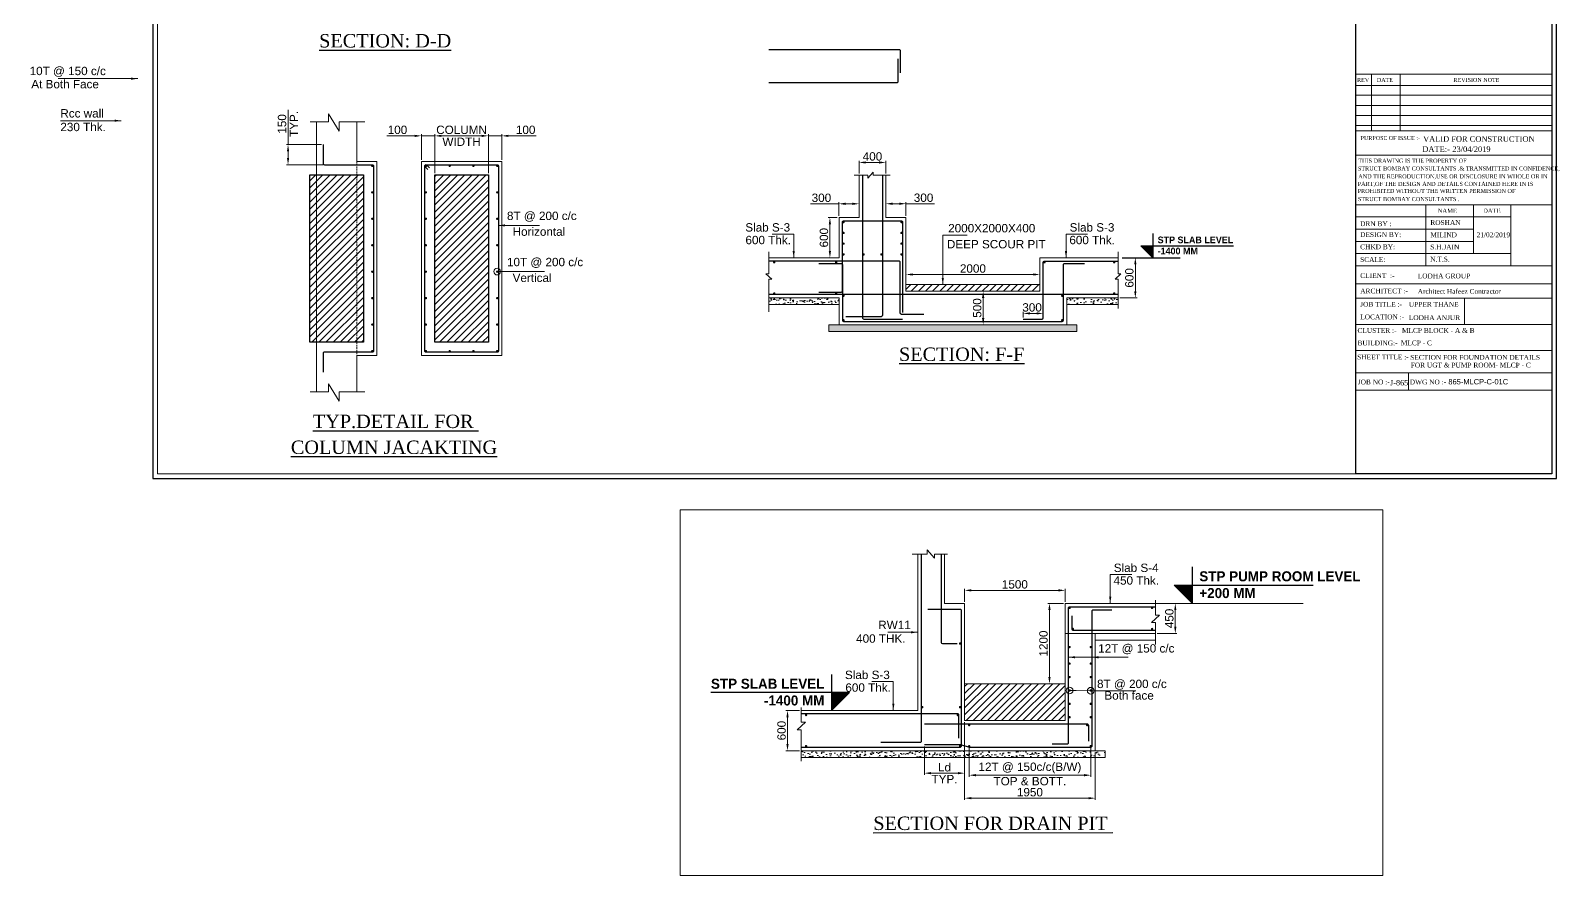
# Model space of a CAD drawing. Header units: millimetres. Extents: x 99112 to 332273, y 431815 to 552227.
# Drawn here: x 285513 to 308297, y 466644 to 479263 of the extents above; entities that cross this region are included whole.
import ezdxf

# ---------------------------------------------------------------- set-up
doc = ezdxf.new("R2010")
doc.units = ezdxf.units.MM
doc.header["$LTSCALE"] = 100
doc.header["$MEASUREMENT"] = 0
doc.linetypes.add('HIDDEN', pattern=[0.375, 0.25, -0.125])
for name, color, linetype, lineweight in [('COL HATCH', 67, 'Continuous', 25), ('COLUMN', 84, 'Continuous', 30), ('CONCRETE', 7, 'Continuous', 20), ('D-sheet', 42, 'Continuous', 13), ('DIM', 8, 'Continuous', 13), ('DONUT', 2, 'Continuous', 20), ('MAIN TEXT', 6, 'Continuous', 30), ('P.C.C HATCH', 8, 'Continuous', 20), ('REINF', 4, 'Continuous', 30), ('S- LEVEL', 1, 'Continuous', 25), ('SHADE', 252, 'Continuous', 13), ('SUNK', 251, 'Continuous', 9), ('TEXT', 255, 'Continuous', 25)]:
    doc.layers.add(name, color=color, linetype=linetype, lineweight=lineweight)
doc.layers.add('SHEET', color=7, linetype='Continuous')
doc.styles.add('03_ALL SECTIONS.$0$STD-125', font='', dxfattribs={"height": 250})
doc.styles.add('ARIAL', font='arial.ttf')
doc.styles.add('STYLE3', font='times.ttf', dxfattribs={"width": 0.8, "height": 12})
doc.styles.add('TIMES NEW ROMAN', font='times.ttf', dxfattribs={"width": 0.8, "height": 12})
doc.styles.get('03_ALL SECTIONS.$0$STD-125').set_extended_font_data('Century Gothic')
doc.dimstyles.new('50', dxfattribs={"dimscale": 50, "dimtxt": 2.5, "dimasz": 2, "dimexe": 0.5, "dimexo": 0.5, "dimgap": 0.5, "dimtad": 1, "dimdec": 0, "dimzin": 3, "dimdsep": 46, "dimtxsty": 'ARIAL', "dimcen": 0, "dimdle": 1, "dimclrd": 256, "dimclre": 256, "dimclrt": 7, "dimadec": 0, "dimazin": 0, "dimtfac": 1, "dimtdec": 0, "dimtmove": 0, "dimatfit": 3, "dimfxl": 0, "dimtolj": 1, "dimtzin": 0, "dimlwd": -1, "dimlwe": -1, "dimarcsym": 0})
pattern_1 = [(45, (-16411.61, 7370.51), (-53.033009, 53.033009), [])]
pattern_2 = [(50, (-37992.83, 5286.42), (143.452037, -12.550427), [15, -165]), (355, (-37992.83, 5286.42), (-27.750267, 150.438427), [12, -132]), (100.4514, (-37980.88, 5285.38), (115.701876, 137.88791), [12.748038, -140.228422]), (46.1842, (-37992.83, 5326.42), (213.44821, -33.103803), [22.5, -247.5]), (96.6356, (-37975.04, 5323.67), (186.93254, 194.823574), [19.12206, -210.3426]), (351.1842, (-37992.83, 5326.42), (186.93239, 194.82372), [18, -198]), (21, (-37972.83, 5316.42), (119.38141, -80.523778), [15, -165]), (326, (-37972.83, 5316.42), (48.663066, 145.03001), [12, -132]), (71.4514, (-37962.88, 5309.71), (168.044526, 64.5061), [12.748038, -140.228422]), (37.5, (-37992.83, 5286.425), (2.431971, 66.5787708), [0, -130.4, 0, -134, 0, -132.5]), (7.5, (-37992.83, 5286.425), (52.6139075, 78.882342), [0, -76.4, 0, -127.4, 0, -50.5]), (327.5, (-38037.43, 5286.425), (106.764487, -4.5109743), [0, -50, 0, -156, 0, -207]), (317.5, (-38057.43, 5286.42), (116.637234, 20.020996), [0, -65, 0, -103.6, 0, -147])]

# ---------------------------------------------------------------- blocks, each defined once
blk = doc.blocks.new('*D631')
at = {"layer": 'DIM', "transparency": 16777216}
for p, q in [((291549, 477134), (291549, 477715)), ((292249, 477690), (291649, 477690)), ((292349, 477134), (292349, 477715))]:
    blk.add_line(p, q, dxfattribs=at)
for points in [[(291649, 477706), (291649, 477673), (291549, 477690)], [(292249, 477673), (292249, 477706), (292349, 477690)]]:
    blk.add_solid(points, dxfattribs=at)
at = {"layer": 'DIM', "color": 7, "transparency": 16777216, "char_height": 125, "attachment_point": 5, "style": 'ARIAL'}
for s, insert in [('\\A1;COLUMN', (291949, 477779)), ('WIDTH', (291949, 477602))]:
    blk.add_mtext(s, dxfattribs=dict(at, insert=insert))
blk = doc.blocks.new('*D632')
at = {"layer": 'DIM', "transparency": 16777216}
for p, q in [((292249, 477690), (292149, 477690)), ((292349, 477334), (292349, 477715)), ((292349, 477690), (292549, 477690)), ((292549, 477334), (292549, 477715)), ((292649, 477690), (293063, 477690))]:
    blk.add_line(p, q, dxfattribs=at)
for points in [[(292249, 477673), (292249, 477706), (292349, 477690)], [(292649, 477706), (292649, 477673), (292549, 477690)]]:
    blk.add_solid(points, dxfattribs=at)
at = {"layer": 'DIM', "color": 7, "transparency": 16777216, "insert": (292906, 477779), "char_height": 125, "attachment_point": 5, "style": 'ARIAL'}
blk.add_mtext('\\A1;100', dxfattribs=at)
blk = doc.blocks.new('*D633')
at = {"layer": 'DIM', "transparency": 16777216}
for p, q in [((291249, 477690), (290835, 477690)), ((291349, 477334), (291349, 477715)), ((291549, 477690), (291349, 477690)), ((291549, 477334), (291549, 477715)), ((291649, 477690), (291749, 477690))]:
    blk.add_line(p, q, dxfattribs=at)
for points in [[(291249, 477673), (291249, 477706), (291349, 477690)], [(291649, 477706), (291649, 477673), (291549, 477690)]]:
    blk.add_solid(points, dxfattribs=at)
at = {"layer": 'DIM', "color": 7, "transparency": 16777216, "insert": (290992, 477779), "char_height": 125, "attachment_point": 5, "style": 'ARIAL'}
blk.add_mtext('\\A1;100', dxfattribs=at)
blk = doc.blocks.new('*D634')
at = {"layer": 'DIM', "transparency": 16777216}
for p, q in [((289358, 477559), (289358, 478078)), ((289859, 477559), (289333, 477559)), ((289358, 477359), (289358, 477459)), ((289876, 477259), (289333, 477259))]:
    blk.add_line(p, q, dxfattribs=at)
for points in [[(289375, 477459), (289342, 477459), (289358, 477559)], [(289342, 477359), (289375, 477359), (289358, 477259)]]:
    blk.add_solid(points, dxfattribs=at)
at = {"layer": 'DIM', "color": 7, "transparency": 16777216, "char_height": 125, "attachment_point": 5, "rotation": 90, "style": 'ARIAL'}
for s, insert in [('\\A1;150', (289269, 477868)), ('TYP.', (289446, 477868))]:
    blk.add_mtext(s, dxfattribs=dict(at, insert=insert))
blk = doc.blocks.new('*D650')
at = {"layer": 'SUNK', "transparency": 16777216}
for p, q in [((301836, 475869), (302034, 475869)), ((302009, 475769), (302009, 475369)), ((301777, 475269), (302034, 475269))]:
    blk.add_line(p, q, dxfattribs=at)
for points in [[(302026, 475769), (301992, 475769), (302009, 475869)], [(301992, 475369), (302026, 475369), (302009, 475269)]]:
    blk.add_solid(points, dxfattribs=at)
at = {"layer": 'SUNK', "color": 7, "transparency": 16777216, "insert": (301920, 475569), "char_height": 125, "attachment_point": 5, "rotation": 90, "style": 'ARIAL'}
blk.add_mtext('\\A1;600', dxfattribs=at)
blk = doc.blocks.new('*D647')
at = {"layer": 'SUNK', "transparency": 16777216}
for p, q in [((297884, 477130), (297884, 477318)), ((297984, 477293), (298184, 477293)), ((298284, 477130), (298284, 477318))]:
    blk.add_line(p, q, dxfattribs=at)
for points in [[(297984, 477309), (297984, 477276), (297884, 477293)], [(298184, 477276), (298184, 477309), (298284, 477293)]]:
    blk.add_solid(points, dxfattribs=at)
at = {"layer": 'SUNK', "color": 7, "transparency": 16777216, "insert": (298084, 477382), "char_height": 125, "attachment_point": 5, "style": 'ARIAL'}
blk.add_mtext('\\A1;400', dxfattribs=at)
blk = doc.blocks.new('*D651')
at = {"layer": 'SUNK', "transparency": 16777216}
for p, q in [((298284, 476494), (298284, 476701)), ((298384, 476676), (298484, 476676)), ((298584, 476494), (298584, 476701)), ((298584, 476676), (299010, 476676))]:
    blk.add_line(p, q, dxfattribs=at)
for points in [[(298384, 476693), (298384, 476659), (298284, 476676)], [(298484, 476659), (298484, 476693), (298584, 476676)]]:
    blk.add_solid(points, dxfattribs=at)
at = {"layer": 'SUNK', "color": 7, "transparency": 16777216, "insert": (298847, 476765), "char_height": 125, "attachment_point": 5, "style": 'ARIAL'}
blk.add_mtext('\\A1;300', dxfattribs=at)
blk = doc.blocks.new('*D648')
at = {"layer": 'DIM', "transparency": 16777216}
for p, q in [((297559, 476469), (297424, 476469)), ((297449, 475969), (297449, 476369)), ((297559, 475869), (297424, 475869))]:
    blk.add_line(p, q, dxfattribs=at)
for points in [[(297465, 476369), (297432, 476369), (297449, 476469)], [(297432, 475969), (297465, 475969), (297449, 475869)]]:
    blk.add_solid(points, dxfattribs=at)
at = {"layer": 'DIM', "color": 7, "transparency": 16777216, "insert": (297360, 476169), "char_height": 125, "attachment_point": 5, "rotation": 90, "style": 'ARIAL'}
blk.add_mtext('\\A1;600', dxfattribs=at)
blk = doc.blocks.new('*D649')
at = {"layer": 'DIM', "transparency": 16777216}
for p, q in [((297584, 476675), (297159, 476675)), ((297584, 476494), (297584, 476700)), ((297784, 476675), (297684, 476675)), ((297884, 476494), (297884, 476700))]:
    blk.add_line(p, q, dxfattribs=at)
for points in [[(297684, 476692), (297684, 476658), (297584, 476675)], [(297784, 476658), (297784, 476692), (297884, 476675)]]:
    blk.add_solid(points, dxfattribs=at)
at = {"layer": 'DIM', "color": 7, "transparency": 16777216, "insert": (297322, 476764), "char_height": 125, "attachment_point": 5, "style": 'ARIAL'}
blk.add_mtext('\\A1;300', dxfattribs=at)
blk = doc.blocks.new('*D653')
at = {"layer": 'DIM', "transparency": 16777216}
for p, q in [((298584, 475394), (298584, 475644)), ((300484, 475619), (298684, 475619)), ((300584, 475394), (300584, 475644))]:
    blk.add_line(p, q, dxfattribs=at)
for points in [[(298684, 475636), (298684, 475603), (298584, 475619)], [(300484, 475603), (300484, 475636), (300584, 475619)]]:
    blk.add_solid(points, dxfattribs=at)
at = {"layer": 'DIM', "color": 7, "transparency": 16777216, "insert": (299584, 475708), "char_height": 125, "attachment_point": 5, "style": 'ARIAL'}
blk.add_mtext('\\A1;2000', dxfattribs=at)
blk = doc.blocks.new('03_ALL SECTIONS.$0$A$C3CA661EA')
at = {"layer": 'S- LEVEL', "ltscale": 1000}
h = blk.add_hatch(color=67, dxfattribs=at)
h.dxf.hatch_style = 1
h.paths.add_polyline_path([(0, 300), (-300, 300), (0, 0)])
blk.add_lwpolyline([(0, 600), (0, 0), (-300, 300), (2004, 300)], dxfattribs=at)
blk = doc.blocks.new('*D666')
at = {"layer": 'DIM', "transparency": 16777216}
for p, q in [((300335, 474979), (300335, 475063)), ((300634, 475014), (300634, 475063)), ((300534, 475038), (300435, 475038))]:
    blk.add_line(p, q, dxfattribs=at)
for points in [[(300435, 475055), (300435, 475022), (300335, 475038)], [(300534, 475022), (300534, 475055), (300634, 475038)]]:
    blk.add_solid(points, dxfattribs=at)
at = {"layer": 'DIM', "color": 7, "transparency": 16777216, "insert": (300467, 475127), "char_height": 125, "attachment_point": 5, "style": 'ARIAL'}
blk.add_mtext('\\A1;300', dxfattribs=at)
blk = doc.blocks.new('*D732')
at = {"layer": 'DIM', "transparency": 16777216}
for p, q in [((299666, 475369), (299762, 475369)), ((299737, 475269), (299737, 474969)), ((299666, 474869), (299762, 474869))]:
    blk.add_line(p, q, dxfattribs=at)
for points in [[(299754, 475269), (299720, 475269), (299737, 475369)], [(299720, 474969), (299754, 474969), (299737, 474869)]]:
    blk.add_solid(points, dxfattribs=at)
at = {"layer": 'DIM', "color": 7, "transparency": 16777216, "insert": (299648, 475119), "char_height": 125, "attachment_point": 5, "rotation": 90, "style": 'ARIAL'}
blk.add_mtext('\\A1;500', dxfattribs=at)
blk = doc.blocks.new('*D907')
at = {"layer": 'DIM', "transparency": 16777216}
for p, q in [((296997, 469108), (296791, 469108)), ((296816, 469008), (296816, 468608)), ((296997, 468508), (296791, 468508))]:
    blk.add_line(p, q, dxfattribs=at)
for points in [[(296832, 469008), (296799, 469008), (296816, 469108)], [(296799, 468608), (296832, 468608), (296816, 468508)]]:
    blk.add_solid(points, dxfattribs=at)
at = {"layer": 'DIM', "color": 7, "transparency": 16777216, "insert": (296727, 468808), "char_height": 125, "attachment_point": 5, "rotation": 90, "style": 'ARIAL'}
blk.add_mtext('\\A1;600', dxfattribs=at)
blk = doc.blocks.new('*D909')
at = {"layer": 'DIM', "transparency": 16777216}
for p, q in [((302333, 470708), (302631, 470708)), ((302606, 470608), (302606, 470358)), ((302333, 470258), (302631, 470258))]:
    blk.add_line(p, q, dxfattribs=at)
for points in [[(302622, 470608), (302589, 470608), (302606, 470708)], [(302589, 470358), (302622, 470358), (302606, 470258)]]:
    blk.add_solid(points, dxfattribs=at)
at = {"layer": 'DIM', "color": 7, "transparency": 16777216, "insert": (302517, 470483), "char_height": 125, "attachment_point": 5, "rotation": 90, "style": 'ARIAL'}
blk.add_mtext('\\A1;450', dxfattribs=at)
blk = doc.blocks.new('*D908')
at = {"layer": 'DIM', "transparency": 16777216}
for p, q in [((298860, 468568), (298860, 468147)), ((299460, 468585), (299460, 468147)), ((298960, 468172), (299360, 468172))]:
    blk.add_line(p, q, dxfattribs=at)
for points in [[(298960, 468189), (298960, 468155), (298860, 468172)], [(299360, 468155), (299360, 468189), (299460, 468172)]]:
    blk.add_solid(points, dxfattribs=at)
at = {"layer": 'DIM', "color": 7, "transparency": 16777216, "char_height": 125, "attachment_point": 5, "style": 'ARIAL'}
for s, insert in [('\\A1;Ld', (299160, 468260)), ('TYP.', (299160, 468084))]:
    blk.add_mtext(s, dxfattribs=dict(at, insert=insert))
blk = doc.blocks.new('*D910')
at = {"layer": 'DIM', "transparency": 16777216}
for p, q in [((300935, 470708), (300702, 470708)), ((300727, 469608), (300727, 470608)), ((300935, 469508), (300702, 469508))]:
    blk.add_line(p, q, dxfattribs=at)
for points in [[(300744, 470608), (300710, 470608), (300727, 470708)], [(300710, 469608), (300744, 469608), (300727, 469508)]]:
    blk.add_solid(points, dxfattribs=at)
at = {"layer": 'DIM', "color": 7, "transparency": 16777216, "insert": (300638, 470108), "char_height": 125, "attachment_point": 5, "rotation": 90, "style": 'ARIAL'}
blk.add_mtext('\\A1;1200', dxfattribs=at)
blk = doc.blocks.new('*D911')
at = {"layer": 'DIM', "transparency": 16777216}
for p, q in [((299460, 470733), (299460, 470927)), ((299560, 470902), (300860, 470902)), ((300960, 470733), (300960, 470927))]:
    blk.add_line(p, q, dxfattribs=at)
for points in [[(299560, 470919), (299560, 470885), (299460, 470902)], [(300860, 470885), (300860, 470919), (300960, 470902)]]:
    blk.add_solid(points, dxfattribs=at)
at = {"layer": 'DIM', "color": 7, "transparency": 16777216, "insert": (300210, 470991), "char_height": 125, "attachment_point": 5, "style": 'ARIAL'}
blk.add_mtext('\\A1;1500', dxfattribs=at)
blk = doc.blocks.new('*D913')
at = {"layer": 'DIM', "transparency": 16777216}
for p, q in [((299528, 468550), (299528, 468117)), ((301343, 468550), (301343, 468117)), ((299628, 468142), (301243, 468142))]:
    blk.add_line(p, q, dxfattribs=at)
for points in [[(299628, 468159), (299628, 468125), (299528, 468142)], [(301243, 468125), (301243, 468159), (301343, 468142)]]:
    blk.add_solid(points, dxfattribs=at)
at = {"layer": 'DIM', "color": 7, "transparency": 16777216, "char_height": 125, "attachment_point": 5, "style": 'ARIAL'}
for s, insert in [('\\A1;12T @ 150c/c(B/W)', (300435, 468249)), ('TOP & BOTT.', (300435, 468052))]:
    blk.add_mtext(s, dxfattribs=dict(at, insert=insert))
blk = doc.blocks.new('*D912')
at = {"layer": 'DIM', "transparency": 16777216}
for p, q in [((299460, 468933), (299460, 467774)), ((301410, 468483), (301410, 467774)), ((299560, 467799), (301310, 467799))]:
    blk.add_line(p, q, dxfattribs=at)
for points in [[(299560, 467815), (299560, 467782), (299460, 467799)], [(301310, 467782), (301310, 467815), (301410, 467799)]]:
    blk.add_solid(points, dxfattribs=at)
at = {"layer": 'DIM', "color": 7, "transparency": 16777216, "insert": (300435, 467887), "char_height": 125, "attachment_point": 5, "style": 'ARIAL'}
blk.add_mtext('\\A1;1950', dxfattribs=at)

msp = doc.modelspace()

# ---------------------------------------------------------------- hatches: boundary and pattern name
at = {"layer": 'COL HATCH'}
h = msp.add_hatch(dxfattribs=at)
h.set_pattern_fill('ANSI31', color=256, scale=600, style=0)
h.set_pattern_definition(pattern_1)
h.paths.add_polyline_path([(289683.5, 477108.8), (290483.5, 477108.8), (290483.5, 474608.8), (289683.5, 474608.8)])
h = msp.add_hatch(dxfattribs=at)
h.set_pattern_fill('ANSI31', color=256, scale=600, style=0)
h.set_pattern_definition(pattern_1)
h.paths.add_polyline_path([(291549, 477108.8), (292349, 477108.8), (292349, 474608.8), (291549, 474608.8)])
at = {"layer": 'P.C.C HATCH'}
h = msp.add_hatch(dxfattribs=at)
h.set_pattern_fill('AR-CONC', color=256, scale=20, style=0)
h.set_pattern_definition(pattern_2)
h.paths.add_polyline_path([(296534.5, 475269.4), (296534.5, 475169.4), (297584.5, 475169.4), (297584.5, 475269.4)])
h = msp.add_hatch(dxfattribs=at)
h.set_pattern_fill('AR-CONC', color=256, scale=20, style=0)
h.set_pattern_definition(pattern_2)
h.paths.add_polyline_path([(300984.5, 475269.4), (300984.5, 475169.4), (301752.4, 475169.4), (301752.4, 475269.4)])
h = msp.add_hatch(dxfattribs=at)
h.set_pattern_fill('AR-CONC', color=256, scale=20, style=0)
h.set_pattern_definition(pattern_2)
h.paths.add_polyline_path([(297434.5, 474869.4), (297434.5, 474769.4), (301134.5, 474769.4), (301134.5, 474869.4)])
h = msp.add_hatch(dxfattribs=at)
h.set_pattern_fill('AR-CONC', color=256, scale=20, style=0)
h.set_pattern_definition([(50, (224607.46, 496142.98), (143.45204, -12.55043), [15, -165]), (355, (224607.46, 496142.98), (-27.75027, 150.43843), [12, -132]), (100.4514, (224619.41, 496141.94), (115.70188, 137.8879), [12.74804, -140.22842]), (46.1842, (224607.46, 496182.98), (213.4482, -33.1038), [22.5, -247.5]), (96.6356, (224625.25, 496180.22), (186.93254, 194.8236), [19.12206, -210.3426]), (351.1842, (224607.46, 496182.98), (186.9324, 194.8237), [18, -198]), (21, (224627.46, 496172.98), (119.38141, -80.52378), [15, -165]), (326, (224627.46, 496172.98), (48.66307, 145.03), [12, -132]), (71.4514, (224637.41, 496166.27), (168.04453, 64.5061), [12.74804, -140.22842]), (37.5, (224607.46, 496142.98), (2.43197, 66.57877), [0, -130.4, 0, -134, 0, -132.5]), (7.5, (224607.46, 496142.98), (52.61391, 78.88234), [0, -76.4, 0, -127.4, 0, -50.5]), (327.5, (224562.86, 496142.98), (106.764487, -4.510974), [0, -50, 0, -156, 0, -207]), (317.5, (224542.86, 496142.98), (116.63723, 20.021), [0, -65, 0, -103.6, 0, -147])])
h.paths.add_polyline_path([(299610.2, 468507.9), (297021.6, 468507.9), (297021.6, 468407.9), (299610.2, 468407.9)])
h = msp.add_hatch(dxfattribs=at)
h.set_pattern_fill('AR-CONC', color=256, scale=20, style=0)
h.set_pattern_definition([(50, (-34222.68, -13027.82), (143.452037, -12.550427), [15, -165]), (355, (-34222.68, -13027.82), (-27.750267, 150.438427), [12, -132]), (100.4514, (-34210.72, -13028.87), (115.701876, 137.88791), [12.748038, -140.228422]), (46.1842, (-34222.68, -12987.82), (213.44821, -33.103803), [22.5, -247.5]), (96.6356, (-34204.9, -12990.58), (186.93254, 194.823574), [19.12206, -210.3426]), (351.1842, (-34222.68, -12987.82), (186.93239, 194.82372), [18, -198]), (21, (-34202.68, -12997.82), (119.38141, -80.523778), [15, -165]), (326, (-34202.68, -12997.82), (48.663066, 145.03001), [12, -132]), (71.4514, (-34192.73, -13004.53), (168.044526, 64.5061), [12.748038, -140.228422]), (37.5, (-34222.68, -13027.824), (2.431971, 66.5787708), [0, -130.4, 0, -134, 0, -132.5]), (7.5, (-34222.68, -13027.824), (52.6139075, 78.882342), [0, -76.4, 0, -127.4, 0, -50.5]), (327.5, (-34267.28, -13027.824), (106.764487, -4.5109743), [0, -50, 0, -156, 0, -207]), (317.5, (-34287.28, -13027.82), (116.637234, 20.020996), [0, -65, 0, -103.6, 0, -147])])
h.paths.add_polyline_path([(299607.9, 468507.9), (299607.9, 468407.9), (301560.2, 468407.9), (301560.2, 468507.9)])
at = {"layer": 'SHADE'}
h = msp.add_hatch(dxfattribs=at)
h.set_pattern_fill('ANSI31', color=256, scale=600, style=0)
h.paths.add_polyline_path([(300584.5, 475469.4), (298584.5, 475469.4), (298584.5, 475369.4), (300584.5, 475369.4)])
h.paths.add_polyline_path([(299553, 474950.3), (299553, 475288.6), (299743.1, 475288.6), (299743.1, 474950.3)], flags=9)
h.paths.add_polyline_path([(299365.7, 475753.3), (299803.2, 475753.3), (299803.2, 475563.2), (299365.7, 475563.2)], flags=9)
h = msp.add_hatch(dxfattribs=at)
h.set_pattern_fill('ANSI31', color=256, scale=600, style=0)
h.set_pattern_definition([(45, (-34222.68, -13027.824), (-53.033009, 53.033009), [])])
h.paths.add_polyline_path([(300960.2, 468957.9), (300960.2, 469507.9), (299460.2, 469507.9), (299460.2, 468957.9)])

# ---------------------------------------------------------------- linework, layer by layer
at = {"color": 5}
msp.add_lwpolyline([(287338.5, 472573.6), (308297, 472573.6), (308297, 487423.6), (287338.5, 487423.6)], close=True, dxfattribs=at)
at = {"color": 0, "linetype": 'ByBlock'}
msp.add_lwpolyline([(305300.3, 487353.3), (308226.8, 487353.3), (308226.8, 472643.8), (305300.3, 472643.8)], close=True, dxfattribs=at)
at = {"layer": 'COLUMN', "lineweight": 25}
for points in [[(289683.5, 477108.8), (290483.5, 477108.8), (290483.5, 474608.8), (289683.5, 474608.8)], [(291549, 477108.8), (292349, 477108.8), (292349, 474608.8), (291549, 474608.8)]]:
    msp.add_lwpolyline(points, close=True, dxfattribs=at)
at = {"layer": 'CONCRETE'}
for p, q in [((297884.5, 476469.4), (297884.5, 477105.1)), ((298284.5, 476469.4), (298284.5, 477105.1)), ((297584.5, 475869.4), (297584.5, 476469.4)), ((297584.5, 476469.4), (297884.5, 476469.4)), ((298284.5, 476469.4), (298584.5, 476469.4)), ((298584.5, 475369.4), (298584.5, 476469.4)), ((296534.5, 475869.4), (297584.5, 475869.4)), ((300584.5, 475869.4), (301752.4, 475869.4)), ((300584.5, 475869.4), (300584.5, 475369.4)), ((296534.5, 475269.4), (297584.5, 475269.4)), ((297584.5, 475269.4), (297584.5, 474869.4)), ((298584.5, 475469.4), (300584.5, 475469.4)), ((298584.5, 475369.4), (300584.5, 475369.4)), ((300984.5, 475269.4), (301752.4, 475269.4)), ((300984.5, 475269.4), (300984.5, 474869.4)), ((297584.5, 475169.4), (296534.5, 475169.4)), ((301752.4, 475169.4), (300984.5, 475169.4)), ((297434.5, 474869.4), (301134.5, 474869.4)), ((301134.5, 474769.4), (297434.5, 474769.4)), ((298760.2, 471444.6, 389.1), (298760.2, 469107.9, 389.1)), ((299160.2, 471444.6, 389.1), (299160.2, 470707.9, 389.1)), ((299160.2, 470707.9, 389.1), (299460.2, 470707.9, 389.1)), ((299460.2, 470707.9, 389.1), (299160.2, 470707.9, 389.1)), ((299460.2, 470707.9, 389.1), (299460.2, 468957.9, 389.1)), ((302307.6, 470707.9, 389.1), (300960.2, 470707.9, 389.1)), ((300960.2, 470707.9, 389.1), (300960.2, 468957.9, 389.1)), ((300960.2, 470707.9, 389.1), (302307.6, 470707.9, 389.1)), ((302307.6, 470257.9, 389.1), (300960.2, 470257.9, 389.1)), ((301410.2, 470257.9, 389.1), (301410.2, 468507.9, 389.1)), ((302307.6, 470157.9, 389.1), (301410.2, 470157.9, 389.1)), ((300960.2, 469507.9, 389.1), (299460.2, 469507.9, 389.1)), ((297021.6, 469107.9, 389.1), (298760.2, 469107.9, 389.1)), ((300960.2, 468957.9, 389.1), (299460.2, 468957.9, 389.1)), ((297021.6, 468507.9, 389.1), (301560.2, 468507.9, 389.1)), ((301560.2, 468507.9, 389.1), (301560.2, 468407.9, 389.1)), ((301560.2, 468407.9, 389.1), (297021.6, 468407.9, 389.1))]:
    msp.add_line(p, q, dxfattribs=at)
for points in [[(289686.4, 477900.7), (289963.5, 477900.7), (289963.5, 478020.7), (290121.1, 477761.2), (290121.1, 477900.7), (290504.4, 477900.7)], [(289783.5, 473866.9), (289783.5, 477900.7)], [(290383.5, 477900.7), (290383.5, 477308.8)], [(290383.5, 477308.8), (290683.5, 477308.8), (290683.5, 474408.8), (290383.5, 474408.8)], [(296534.5, 475956.6), (296534.5, 475627.4), (296494.5, 475627.4), (296581.2, 475549.7), (296534.5, 475549.7), (296534.5, 475061.9)], [(301752.4, 475956.6), (301752.4, 475627.4), (301792.4, 475627.4), (301705.7, 475549.7), (301752.4, 475549.7), (301752.4, 475109.8)], [(290383.5, 474408.8), (290383.5, 473866.9)], [(289686.4, 473866.9), (289963.5, 473866.9), (289963.5, 473986.9), (290121.1, 473727.4), (290121.1, 473866.9), (290504.4, 473866.9)], [(298676.8, 471444.6), (298899.3, 471444.6), (298899.3, 471505.9), (299010.1, 471385.1), (299010.1, 471444.6), (299203.7, 471444.6)]]:
    msp.add_lwpolyline(points, dxfattribs=at)
msp.add_lwpolyline([(291349, 477308.8), (292549, 477308.8), (292549, 474408.8), (291349, 474408.8)], close=True, dxfattribs=at)
for points, elevation in [([(298350.8, 477105.1), (298094.3, 477105.1), (298094.3, 477145.1), (298016.6, 477058.3), (298016.6, 477105.1), (297810.8, 477105.1)], -1113.3), ([(302307.6, 470754.8), (302307.6, 470532.3), (302368.9, 470532.3), (302248.1, 470421.5), (302307.6, 470421.5), (302307.6, 470091.6)], 389.1), ([(297021.6, 469154.8), (297021.6, 468932.3), (297082.8, 468932.3), (296962, 468821.5), (297021.6, 468821.5), (297021.6, 468352.7)], 389.1)]:
    msp.add_lwpolyline(points, dxfattribs=dict(at, elevation=elevation))
at = {"layer": 'D-sheet'}
for p, q in [((305300.3, 478610.4, 0), (308226.8, 478610.4, 0)), ((305300.3, 478610.4, 0), (308226.8, 478610.4, 0)), ((305534.9, 477765.8, 0), (305534.9, 478610.4, 0)), ((305962, 477765.8, 0), (305962, 478610.4, 0)), ((305300.3, 478441.5, 0), (308226.8, 478441.5, 0)), ((305300.3, 478441.5, 0), (308226.8, 478441.5, 0)), ((305300.3, 478296.2, 0), (308226.8, 478296.2, 0)), ((305300.3, 478145.4, 0), (308226.8, 478145.4, 0)), ((305300.3, 477994.7, 0), (308226.8, 477994.7, 0)), ((305300.3, 477843.9, 0), (308226.8, 477843.9, 0)), ((305300.3, 477765.8, 0), (308226.8, 477765.8, 0)), ((305300.3, 477765.8, 0), (308226.8, 477765.8, 0)), ((305300.3, 477400.8, 0), (308226.8, 477400.8, 0)), ((305300.3, 476660.8), (308226.8, 476660.8)), ((305300.3, 476660.8), (308226.8, 476660.8)), ((306344.6, 476660.8), (306344.6, 475750.2)), ((307059.3, 476660.8), (307059.3, 475932.4)), ((307617.4, 476660.8), (307617.4, 475750.2)), ((307617.4, 476478.7), (305300.3, 476478.7)), ((305300.3, 476478.7), (307617.4, 476478.7)), ((307059.3, 476296.6), (305300.3, 476296.6)), ((307059.3, 476114.5), (305300.3, 476114.5)), ((307617.4, 475932.4), (305300.3, 475932.4)), ((305300.3, 475750.2), (308226.8, 475750.2)), ((305300.3, 475750.2), (308226.8, 475750.2)), ((305300.3, 475479.2), (308226.8, 475479.2)), ((305300.3, 475264.1, 0), (308226.8, 475264.1, 0)), ((305300.3, 474873.4), (308226.8, 474873.4)), ((305300.3, 474873.4, 0), (308226.8, 474873.4, 0)), ((305300.3, 474482.7), (308226.8, 474482.7)), ((305300.3, 474149.2, 0), (308226.8, 474149.2, 0)), ((306089.9, 474149.2, 0), (306089.9, 473890, 0)), ((305300.3, 473890, 0), (308226.8, 473890, 0))]:
    msp.add_line(p, q, dxfattribs=at)
at = {"layer": 'DIM', "linetype": 'HIDDEN', "lineweight": 9}
msp.add_line((290383.5, 477308.8), (290383.5, 474408.8), dxfattribs=at)
at = {"layer": 'DIM'}
for p, q in [((306921.6, 475264.1, 0), (306921.6, 474873.4)), ((297434.5, 474869.4), (297434.5, 474769.4)), ((301134.5, 474869.4), (301134.5, 474769.4)), ((302307.6, 470707.9, 389.1), (304513.2, 470707.9, 389.1))]:
    msp.add_line(p, q, dxfattribs=at)
for points in [[(305300.3, 487353.3), (308226.8, 487353.3), (308226.8, 472643.8), (305300.3, 472643.8)], [(295212.1, 472103.9), (305702, 472103.9), (305702, 466644.1), (295212.1, 466644.1)]]:
    msp.add_lwpolyline(points, close=True, dxfattribs=at)
at = {"layer": 'DONUT', "const_width": 17.5}
for points in [[(290607.3, 477241.3, 1), (290624.8, 477241.3, 1)], [(291407.8, 477241.3, 1), (291425.3, 477241.3, 1)], [(291762.8, 477241.3, 1), (291780.3, 477241.3, 1)], [(292117.8, 477241.3, 1), (292135.3, 477241.3, 1)], [(292472.8, 477241.3, 1), (292490.3, 477241.3, 1)], [(290607.3, 476846.3, 1), (290624.8, 476846.3, 1)], [(291407.8, 476846.3, 1), (291425.3, 476846.3, 1)], [(292472.8, 476846.3, 1), (292490.3, 476846.3, 1)], [(290607.3, 476451.3, 1), (290624.8, 476451.3, 1)], [(291407.8, 476451.3, 1), (291425.3, 476451.3, 1)], [(292472.8, 476451.3, 1), (292490.3, 476451.3, 1)], [(297660.7, 476401.9, -1), (297643.2, 476401.9, -1)], [(298525.8, 476401.9, -1), (298508.3, 476401.9, -1)], [(297660.7, 476241.1, -1), (297643.2, 476241.1, -1)], [(298525.8, 476241.1, -1), (298508.3, 476241.1, -1)], [(290607.3, 476056.3, 1), (290624.8, 476056.3, 1)], [(291407.8, 476056.3, 1), (291425.3, 476056.3, 1)], [(292472.8, 476056.3, 1), (292490.3, 476056.3, 1)], [(297660.7, 476080.3, -1), (297643.2, 476080.3, -1)], [(298525.8, 476080.3, -1), (298508.3, 476080.3, -1)], [(297660.7, 475919.4, -1), (297643.2, 475919.4, -1)], [(297960.7, 475919.3, -1), (297943.2, 475919.3, -1)], [(298225.7, 475919.4, -1), (298208.2, 475919.4, -1)], [(298525.8, 475919.4, -1), (298508.3, 475919.4, -1)], [(300660.7, 475801.9, 1), (300643.2, 475801.9, 1)], [(290607.3, 475661.3, 1), (290624.8, 475661.3, 1)], [(291407.8, 475661.3, 1), (291425.3, 475661.3, 1)], [(292472.8, 475661.3, 1), (292490.3, 475661.3, 1)], [(290607.3, 475266.3, 1), (290624.8, 475266.3, 1)], [(291407.8, 475266.3, 1), (291425.3, 475266.3, 1)], [(292472.8, 475266.3, 1), (292490.3, 475266.3, 1)], [(297660.7, 475301.9, 1), (297643.2, 475301.9, 1)], [(300925.7, 475301.9, 1), (300908.2, 475301.9, 1)], [(290607.3, 474871.3, 1), (290624.8, 474871.3, 1)], [(291407.8, 474871.3, 1), (291425.3, 474871.3, 1)], [(292472.8, 474871.3, 1), (292490.3, 474871.3, 1)], [(297660.7, 474936.9, -1), (297643.2, 474936.9, -1)], [(300925.7, 474936.9, -1), (300908.2, 474936.9, -1)], [(290607.3, 474476.3, 1), (290624.8, 474476.3, 1)], [(291407.8, 474476.3, 1), (291425.3, 474476.3, 1)], [(291762.8, 474476.3, 1), (291780.3, 474476.3, 1)], [(292117.8, 474476.3, 1), (292135.3, 474476.3, 1)], [(292472.8, 474476.3, 1), (292490.3, 474476.3, 1)], [(299401.2, 469157.9, -1), (299383.7, 469157.9, -1)]]:
    msp.add_lwpolyline(points, format="xyb", close=True, dxfattribs=at)
for points, elevation in [([(296626.3, 475801.9, 1), (296608.8, 475801.9, 1)], 12.3), ([(297550.9, 475801.9, 1), (297533.4, 475801.9, 1)], 12.3), ([(301702.1, 475801.9, 1), (301684.6, 475801.9, 1)], 12.3), ([(296626.3, 475336.9, -1), (296608.8, 475336.9, -1)], 12.3), ([(297550.9, 475336.9, -1), (297533.4, 475336.9, -1)], 12.3), ([(301702.1, 475336.9, -1), (301684.6, 475336.9, -1)], 12.3), ([(301036.5, 470640.4, -1), (301019, 470640.4, -1)], 389.1), ([(302267.3, 470640.4, -1), (302249.8, 470640.4, -1)], 389.1), ([(301086.5, 470325.4, 1), (301069, 470325.4, 1)], 389.1), ([(302267.3, 470325.4, 1), (302249.8, 470325.4, 1)], 389.1), ([(299401.2, 470107.9, -1), (299383.7, 470107.9, -1)], 389.1), ([(301036.5, 470056, -1), (301019, 470056, -1)], 389.1), ([(301333.9, 470056, 1), (301351.4, 470056, 1)], 389.1), ([(301036.5, 469807.9, -1), (301019, 469807.9, -1)], 389.1), ([(301333.9, 469807.9, 1), (301351.4, 469807.9, 1)], 389.1), ([(301036.5, 469607.9, -1), (301019, 469607.9, -1)], 389.1), ([(301333.9, 469607.9, 1), (301351.4, 469607.9, 1)], 389.1), ([(301036.5, 469407.9, -1), (301019, 469407.9, -1)], 389.1), ([(301333.9, 469407.9, 1), (301351.4, 469407.9, 1)], 389.1), ([(298836.5, 469157.9, -1), (298819, 469157.9, -1)], 389.1), ([(301036.5, 469207.9, -1), (301019, 469207.9, -1)], 389.1), ([(301333.9, 469207.9, 1), (301351.4, 469207.9, 1)], 389.1), ([(297083.7, 469040.4, 1), (297101.2, 469040.4, 1)], 778.2), ([(299349, 469040.4, 1), (299366.5, 469040.4, 1)], 401.4), ([(299519, 468890.4, -1), (299536.5, 468890.4, -1)], 401.4), ([(301036.5, 469007.9, -1), (301019, 469007.9, -1)], 389.1), ([(301281, 468890.4, -1), (301298.5, 468890.4, -1)], 389.1), ([(301333.9, 469007.9, 1), (301351.4, 469007.9, 1)], 389.1), ([(297083.7, 468575.4, 1), (297101.2, 468575.4, 1)], 778.2), ([(297083.7, 468575.4, 1), (297101.2, 468575.4, 1)], 778.2), ([(299384, 468575.4, 1), (299401.5, 468575.4, 1)], 401.4), ([(299384, 468575.4, 1), (299401.5, 468575.4, 1)], 401.4), ([(299519, 468575.4, 1), (299536.5, 468575.4, 1)], 401.4), ([(301334, 468575.4, 1), (301351.5, 468575.4, 1)], 401.4)]:
    msp.add_lwpolyline(points, format="xyb", close=True, dxfattribs=dict(at, elevation=elevation))
at = {"layer": 'REINF'}
for points in [[(296534.5, 478980.7), (298482.2, 478980.7, -0.4142136), (298499.5, 478963.2), (298499.5, 478630.7)], [(298464.5, 478838.4), (298464.5, 478498.2, -0.4142136), (298447, 478480.7), (296534.5, 478480.7)], [(289883.5, 477558.8), (289883.5, 477276.3, 0.4142136), (289901, 477258.8), (290616, 477258.8, -0.4142136), (290633.5, 477241.3), (290633.5, 474476.3, -0.4142136), (290616, 474458.8), (289901, 474458.8, 0.4142136), (289883.5, 474441.3), (289883.5, 474158.8)], [(291469.4, 477213.2), (291428.9, 477253.7, 1), (291404.2, 477228.9), (291444.6, 477188.5)], [(298234.5, 477105.1), (298234.4, 475009.4, -0.4142028), (298214.4, 474989.4), (297684.4, 474989.4)], [(297934.5, 477105.1), (297934.5, 474974.4, 0.4142172), (297954.5, 474954.4), (298534.5, 474954.4)], [(297284.5, 475354.4), (297617, 475354.4, 0.4142136), (297634.5, 475371.9), (297634.5, 476401.9, -0.4142136), (297652, 476419.4), (298517, 476419.4, -0.4142136), (298534.5, 476401.9), (298534.5, 475053.4)], [(298852, 475024.4), (298517, 475024.4, -0.4142136), (298499.5, 475041.9), (298499.5, 475801.9, 0.4142136), (298482, 475819.4), (296534.5, 475819.4)], [(297284.5, 475784.4), (297617, 475784.4, -0.4142136), (297634.5, 475766.9), (297634.5, 474936.9, 0.4142136), (297652, 474919.4), (300917, 474919.4, 0.4142136), (300934.5, 474936.9), (300934.5, 475766.9, -0.4142136), (300952, 475784.4), (301252, 475784.4)], [(300335, 474954.4), (300617, 474954.4, 0.4142136), (300634.5, 474971.9), (300634.5, 475801.9, -0.4142136), (300652, 475819.4), (301752.4, 475819.4)]]:
    msp.add_lwpolyline(points, format="xyb", dxfattribs=at)
msp.add_lwpolyline([(291416.5, 477258.8), (292481.5, 477258.8, -0.4142136), (292499, 477241.3), (292499, 474476.3, -0.4142136), (292481.5, 474458.8), (291416.5, 474458.8, -0.4142136), (291399, 474476.3), (291399, 477241.3, -0.4142136)], format="xyb", close=True, dxfattribs=at)
msp.add_lwpolyline([(301752.4, 475319.4), (296534.5, 475319.4)], dxfattribs=at)
for points, elevation in [([(298810.2, 471444.6), (298810.3, 468645.4, -0.414234), (298792.8, 468627.9), (298210.3, 468627.9)], 389.1), ([(299110.2, 471444.6), (299110.2, 470125.4, 0.4142096), (299127.7, 470107.9), (299348.1, 470107.9)], 389.1), ([(298910.2, 470622.9), (299390.2, 470622.9, -0.4142136), (299410.2, 470602.9), (299410.2, 468575.4, -0.4142136), (299392.7, 468557.9), (297021.6, 468557.9)], 389.1), ([(301660.2, 470606.4), (301377.7, 470606.4, 0.4142136), (301360.2, 470588.9), (301360.2, 468575.4, -0.4142136), (301342.7, 468557.9), (299527.7, 468557.9, -0.0480912), (299524.4, 468558.2), (299411.9, 468592.6, 0.0480912), (299408.5, 468592.9), (298860.2, 468592.9)], 401.4), ([(300768.5, 468609.4), (300992.7, 468609.4, 0.4142136), (301010.2, 468626.9), (301010.2, 470640.4, -0.4142252), (301027.7, 470657.9), (302308.6, 470657.9)], 389.1), ([(301060.2, 470520), (301060.2, 470325.4, 0.4142019), (301077.7, 470307.9), (302308.6, 470307.9)], 389.1), ([(299375.2, 468697), (299375.2, 469040.4, 0.4142136), (299357.7, 469057.9), (297021.6, 469057.9)], 389.1), ([(298860.4, 468907.9), (301289.7, 468907.9, -0.4142136), (301307.2, 468890.4), (301307.2, 468652.4)], 389.1)]:
    msp.add_lwpolyline(points, format="xyb", dxfattribs=dict(at, elevation=elevation))
at = {"layer": 'S- LEVEL', "ltscale": 1000}
msp.add_line((301810.8, 475869.4), (302679.4, 475869.4), dxfattribs=at)
at = {"layer": 'SUNK', "color": 6}
msp.add_lwpolyline([(287408.7, 472643.8), (308226.8, 472643.8), (308226.8, 487353.3), (287408.7, 487353.3)], close=True, dxfattribs=at)

# ---------------------------------------------------------------- block references
at = {"layer": 'S- LEVEL', "ltscale": 1000}
for p, xscale, yscale, zscale in [((302271.2, 475869.4), 0.5999999999999999, 0.5999999999999999, 0.5999999999999999), ((302858.7, 470712.2, 389.1), 0.8999999999999999, 0.8999999999999999, 0.8999999999999999), ((297472.1, 469107.9, 389.1), -0.8999999999999999, 0.8999999999999999, 0.8999999999999999)]:
    msp.add_blockref('03_ALL SECTIONS.$0$A$C3CA661EA', p, dxfattribs=dict(at, xscale=xscale, yscale=yscale, zscale=zscale))

# ---------------------------------------------------------------- texts
at = {"layer": 'MAIN TEXT', "style": 'TIMES NEW ROMAN'}
for s, p in [('%%uSECTION: D-D', (289822.5, 479009.9, -0.9)), ('%%uSECTION: F-F', (298480.4, 474328.7, -0.9)), ('%%uTYP.DETAIL FOR ', (289728.7, 473326.4, -390)), ('%%uCOLUMN JACAKTING', (289400.5, 472939.2, -390)), ('%%uSECTION FOR DRAIN PIT ', (298096.7, 467323.6, 388.2))]:
    msp.add_text(s, height=200, rotation=0.00358, dxfattribs=at).set_placement(p)
at = {"layer": 'S- LEVEL', "ltscale": 1000, "style": '03_ALL SECTIONS.$0$STD-125'}
for s, insert, char_height, width, attachment_point in [('{\\fCentury Gothic|b1|i0|c0|p34;\\C1;STP SLAB\\C256; \\C1;LEVEL\\C256; \\P-1400 MM }', (302341.5, 476186.1), 100, 2157.163, 1), ('{\\fCentury Gothic|b1|i0|c0|p34;\\C1;STP PUMP ROOM\\C256; \\C1;LEVEL\\C256; \\P+200 MM }', (302964.2, 471187.2, 389.1), 150, 3235.745, 1), ('{\\fCentury Gothic|b1|i0|c0|p34;\\C1;STP SLAB\\C256; \\C1;LEVEL\\C256; \\P-1400 MM }', (297366.6, 469582.8, 389.1), 150, 3235.745, 3)]:
    msp.add_mtext(s, dxfattribs=dict(at, insert=insert, char_height=char_height, width=width, attachment_point=attachment_point))
at = {"layer": 'SHEET', "style": 'STYLE3'}
for s, height, p in [('REV', 59.26, (305320, 478495.4, 0)), ('DATE', 59.26, (305615.3, 478495.4, 0)), ('REVISION NOTE', 59.262, (306758.8, 478495.4, 0)), ('PURPOSE OF ISSUE :-', 59.262, (305372.2, 477627.5, 0)), ('DRN BY :', 71.95, (305365.2, 476341.3)), ('NAME', 63.96, (306523.1, 476540.4)), ('DATE', 63.96, (307201.6, 476540.4)), ('DESIGN BY:', 71.95, (305365.2, 476178.1)), ('CHKD BY:', 71.95, (305365.2, 475996.7)), ('SCALE:', 71.95, (305365.2, 475806.8)), ('CLIENT  :-', 71.95, (305366.9, 475566.8)), ('ARCHITECT :-', 71.951, (305366.9, 475337.7)), ('JOB TITLE :-', 71.951, (305366.9, 475138.6, 0)), ('CLUSTER :-', 71.95, (305325.7, 474747.9, 0)), ('LOCATION :-', 71.951, (305366.9, 474950.7, 0)), ('BUILDING:-', 71.95, (305325.7, 474560, 0)), ('SHEET TITLE :-', 71.951, (305321.1, 474350.5, 0)), ('JOB NO :-', 71.95, (305330.5, 473978, 0)), ('DWG NO :-', 71.95, (306106.4, 473978))]:
    msp.add_text(s, height=height, dxfattribs=at).set_placement(p)
at = {"layer": 'SHEET', "color": 6, "style": 'STYLE3'}
for s, height, p in [('VALID FOR CONSTRUCTION', 82.966, (306305.6, 477602.2)), ('DATE:- ', 82.97, (306294.7, 477450.6)), ('23/04/2019', 82.97, (306741.9, 477450.6))]:
    msp.add_text(s, height=height, dxfattribs=at).set_placement(p)
at = {"layer": 'SHEET', "color": 4}
for s, height, style, width, p in [('THIS DRAWING IS THE PROPERTY OF ', 61.02, 'STYLE3', 0.9, (305337.6, 477288.3, 0)), ('STRUCT BOMBAY CONSULTANTS .& TRANSMITTED IN CONFIDENCE,', 61.02, 'STYLE3', 0.9, (305331.5, 477172.2, 0)), ('AND THE REPRODUCTION,USE OR DISCLOSURE IN WHOLE OR IN', 61.02, 'STYLE3', 0.9, (305337.6, 477054.3, 0)), ('PART,OF THE DESIGN AND DETAILS CONTAINED HERE IN IS', 61.02, 'STYLE3', 0.9, (305328.5, 476941.9, 0)), ('PROHIBITED WITHOUT THE WRITTEN PERMISSION OF', 61.02, 'STYLE3', 0.9, (305328.5, 476836.6, 0)), ('STRUCT BOMBAY CONSULTANTS .', 61.02, 'STYLE3', 0.9, (305331.5, 476715.2, 0)), ('865-MLCP-C-01C', 79.945, 'ARIAL', 0.8, (306682.9, 473978))]:
    msp.add_text(s, height=height, dxfattribs=dict(at, style=style, width=width)).set_placement(p)
at = {"layer": 'SHEET', "color": 4, "style": 'STYLE3'}
for s, height, p in [('ROSHAN', 71.95, (306413.5, 476359.2)), ('MILIND', 71.95, (306413.9, 476176.2)), ('21/02/2019', 71.95, (307104.6, 476176.2)), ('S.H.JAIN', 71.95, (306412.7, 475994.1)), ('N.T.S.', 71.95, (306412.7, 475812)), ('LODHA GROUP', 71.951, (306224.9, 475561.9, 0)), ('Architect Hafeez Contractor', 71.951, (306224.9, 475331.2)), ('UPPER THANE', 71.951, (306093.3, 475138.6)), ('MLCP BLOCK - A & B', 71.951, (305990.1, 474747.9, 0)), ('LODHA ANJUR', 71.951, (306092.3, 474938.7)), ('MLCP - C', 71.95, (305973.3, 474562.7, 0)), ('SECTION FOR FOUNDATION DETAILS', 71.951, (306112.8, 474345.9, 0)), ('FOR UGT & PUMP ROOM- MLCP - C', 71.951, (306121.3, 474230, 0)), ('J-865', 79.95, (305812.4, 473963.7, 0))]:
    msp.add_text(s, height=height, dxfattribs=at).set_placement(p)
at = {"layer": 'TEXT', "style": 'ARIAL'}
for s, p in [('10T @ 150 c/c', (285499.9, 478596.6)), ('At Both Face', (285524.8, 478400.1)), ('8T @ 200 c/c', (292627, 476432.7)), ('Horizontal', (292711.3, 476197)), ('2000X2000X400', (299214.4, 476248.3, 389.1)), ('DEEP SCOUR PIT', (299195.2, 476009.6, 389.1)), ('10T @ 200 c/c', (292627, 475742.9)), ('Vertical', (292711.3, 475507.2)), ('12T @ 150 c/c', (301454.6, 469973.4, 389.1)), ('8T @ 200 c/c', (301437.2, 469443, 389.1)), ('Both face', (301547.1, 469270.7, 389.1))]:
    msp.add_text(s, height=125, dxfattribs=at).set_placement(p)
for s, rotation, p in [('Rcc wall', 0, (285958.6, 477963.7, 389.1)), ('230 Thk.', 0, (285958.6, 477759.9, 389.1)), ('Slab S-3', 360, (296185.4, 476260.5, 389.1)), ('600 Thk.', 0, (296187.8, 476071.5, 389.1)), ('600 Thk.', 360, (301023.8, 476071.5, 389.1)), ('Slab S-3', 0, (301027.3, 476260.5, 389.1)), ('Slab S-4', 0, (301687.1, 471176.5, 389.1)), ('450 Thk.', 360, (301683.6, 470987.5, 389.1)), ('RW11', 360, (298170.7, 470323.9, 389.1)), ('400 THK.', 360, (297840.1, 470120.1, 389.1)), ('Slab S-3', 360, (297673.3, 469577.6)), ('600 Thk.', 0, (297679.5, 469388.5))]:
    msp.add_text(s, height=125, rotation=rotation, dxfattribs=at).set_placement(p)

# ---------------------------------------------------------------- dimensions: what is measured, and where the dimension line sits
at = {"layer": 'DIM'}
for base, p1, p2, angle, text, picture, middle in [((289358.2, 477558.8), (289901, 477258.8), (289883.5, 477558.8), 90, '150\\XTYP.', '*D634', (289358.2, 477868.2)), ((301342.7, 468142.1, 401.4), (299527.7, 468575.4, 401.4), (301342.7, 468575.4, 401.4), 180, '12T @ 150c/c(B/W)\\XTOP & BOTT.', '*D913', (300435.2, 468142.1, 401.4))]:
    dim = msp.add_linear_dim(base=base, p1=p1, p2=p2, angle=angle, text=text, dimstyle='50', dxfattribs=at)
    dim.commit()
    dim.dimension.update_dxf_attribs({"geometry": picture, "text_midpoint": middle})
for base, p1, p2, text, picture, middle in [((291349, 477689.7), (291549, 477308.8), (291349, 477308.8), '100', '*D633', (290992, 477778.5)), ((291549, 477689.7), (292349, 477108.8), (291549, 477108.8), 'COLUMN\\XWIDTH', '*D631', (291949, 477689.7)), ((292549, 477689.7), (292349, 477308.8), (292549, 477308.8), '100', '*D632', (292906, 477778.5)), ((299460.2, 468172, 12.3), (298860.2, 468592.9, 401.4), (299460.2, 468610.4, 401.4), 'Ld\\XTYP.', '*D908', (299160.2, 468172, 12.3))]:
    dim = msp.add_linear_dim(base=base, p1=p1, p2=p2, text=text, dimstyle='50', dxfattribs=at)
    dim.commit()
    dim.dimension.update_dxf_attribs({"geometry": picture, "text_midpoint": middle})
for base, p1, p2, picture, middle in [((297584.5, 476675, 389.1), (297884.5, 476469.4), (297584.5, 476469.4), '*D649', (297321.7, 476763.9, 389.1)), ((298584.5, 475619.4, 389.1), (300584.5, 475369.4), (298584.5, 475369.4), '*D653', (299584.5, 475708.2, 389.1)), ((300960.2, 470902.1), (299460.2, 470707.9, 389.1), (300960.2, 470707.9, 389.1), '*D911', (300210.2, 470990.9))]:
    dim = msp.add_linear_dim(base=base, p1=p1, p2=p2, dimstyle='50', dxfattribs=at)
    dim.commit()
    dim.dimension.update_dxf_attribs({"geometry": picture, "text_midpoint": middle})
for base, p1, p2, angle, picture, middle in [((297448.8, 476469.4, 389.1), (297584.5, 475869.4), (297584.5, 476469.4), 90, '*D648', (297360, 476169.4, 389.1)), ((299736.9, 474869.4), (299640.6, 475369.4), (299640.6, 474869.4), 90, '*D732', (299648.1, 475119.4)), ((300726.9, 470707.9), (300960.2, 469507.9, 389.1), (300960.2, 470707.9, 389.1), 90, '*D910', (300638.1, 470107.9)), ((302605.7, 470257.9, 389.1), (302307.6, 470707.9, 389.1), (302307.6, 470257.9, 389.1), 90, '*D909', (302516.9, 470482.9, 389.1)), ((296815.8, 468507.9, 389.1), (297021.6, 469107.9, 389.1), (297021.6, 468507.9, 389.1), 90, '*D907', (296727, 468807.9, 389.1)), ((301410.2, 467798.5, 401.4), (299460.2, 468957.9, 389.1), (301410.2, 468507.9, 389.1), 180, '*D912', (300435.2, 467887.4, 401.4))]:
    dim = msp.add_linear_dim(base=base, p1=p1, p2=p2, angle=angle, dimstyle='50', dxfattribs=at)
    dim.commit()
    dim.dimension.update_dxf_attribs({"geometry": picture, "text_midpoint": middle})
dim = msp.add_linear_dim(base=(300334.9890973, 475038.3431808, 389.103984), p1=(300634.4890973, 474988.6982454), p2=(300334.9890973, 474954.4270342), dimstyle='50', dxfattribs=at)
dim.commit()
dim.dimension.update_dxf_attribs({"geometry": '*D666', "text_midpoint": (300466.9890973, 475038.3431808, 389.103984), "dimtype": 160})
at = {"layer": 'SUNK'}
for base, p1, p2, picture, middle in [((298284.5, 477292.7, -389.1), (297884.5, 477105.1), (298284.5, 477105.1), '*D647', (298084.5, 477381.5, -389.1)), ((298584.5, 476676, -389.1), (298284.5, 476469.4), (298584.5, 476469.4), '*D651', (298847.3, 476764.8, -389.1))]:
    dim = msp.add_linear_dim(base=base, p1=p1, p2=p2, dimstyle='50', dxfattribs=at)
    dim.commit()
    dim.dimension.update_dxf_attribs({"geometry": picture, "text_midpoint": middle})
dim = msp.add_linear_dim(base=(302008.8, 475269.4, -389.1), p1=(301810.8, 475869.4), p2=(301752.4, 475269.4), angle=90, dimstyle='50', dxfattribs=at)
dim.commit()
dim.dimension.update_dxf_attribs({"geometry": '*D650', "text_midpoint": (301920, 475569.4, -389.1)})

# ---------------------------------------------------------------- leaders
at = {"layer": 'DIM'}
for points, override in [([(287113.1, 478544.1, 12.3), (285925.6, 478544.1, 12.3)], {"dimgap": 0.5, "dimtad": 0}), ([(292499, 476352.4), (293112.7, 476352.4)], {"dimgap": 0.5, "dimtad": 0}), ([(292481.5, 475662.6), (293186.3, 475662.6)], {"dimgap": 0.5, "dimtad": 0, "dimldrblk": 'Origin'}), ([(301010.2, 469903.1, 389.1), (301903.5, 469903.1, 389.1)], {"dimgap": 0.5, "dimtad": 0}), ([(301360.2, 469903.1, 389.1), (301903.5, 469903.1, 389.1)], {"dimgap": 0.5, "dimtad": 0}), ([(301027.8, 469407.9, 389.1), (302016.7, 469403.6, 389.1)], {"dimgap": 0.5, "dimtad": 0, "dimldrblk": 'Origin'}), ([(301342.7, 469403.6, 389.1), (302014.1, 469403.6, 389.1)], {"dimgap": 0.5, "dimtad": 0, "dimldrblk": 'Origin'})]:
    msp.add_leader(points, dimstyle='50', override=override, dxfattribs=at)
for points in [[(286868.2, 477916.1, 389.1), (285960, 477916.1, 389.1)], [(296908.3, 475869.4, 389.1), (296908.3, 476222.1, 389.1), (296585.7, 476222.1, 389.1)], [(300974.1, 475869.4, 389.1), (300974.1, 476222.1, 389.1), (301296.8, 476222.1, 389.1)], [(301633.9, 470707.9, 389.1), (301633.9, 471138.1, 389.1), (301956.6, 471138.1, 389.1)], [(298760.2, 470276.2, 389.1), (298315.3, 470276.2, 389.1)], [(298395.6, 469108.9), (298395.6, 469539.1), (298073, 469539.1)]]:
    msp.add_leader(points, dimstyle='50', dxfattribs=at)
at = {"layer": 'SUNK'}
msp.add_leader([(299134.5, 475469.4, 778.2), (299134.5, 476208, 778.2), (299500.3, 476208, 778.2)], dimstyle='50', override={"dimgap": 0.5, "dimtad": 0}, dxfattribs=at)

doc.saveas('drawing.dxf')
